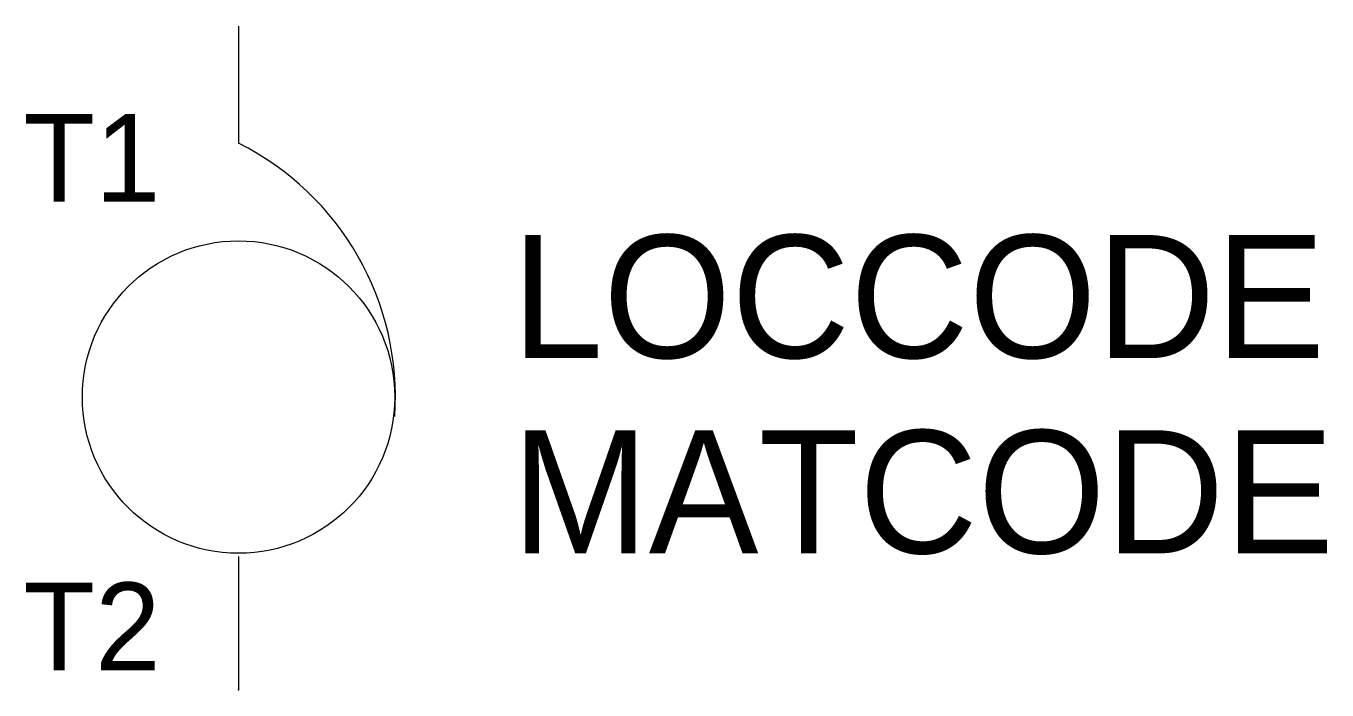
# Model space of a CAD drawing. Extents: x -5.4 to 27.9, y -7.5 to 9.5.
import ezdxf
from ezdxf.enums import TextEntityAlignment as Align

# ---------------------------------------------------------------- set-up
doc = ezdxf.new("R2010")
doc.units = 0
doc.layers.get('0').update_dxf_attribs({"linetype": 'CONTINUOUS'})
doc.layers.add('C', color=6, linetype='CONTINUOUS')
doc.layers.add('T2', color=1, linetype='CONTINUOUS')

msp = doc.modelspace()

# ---------------------------------------------------------------- linework, layer by layer
at = {"color": 0}
for p, q in [((0, 9.5), (0, 6.5)), ((0, -4.083), (0, -7.5))]:
    msp.add_line(p, q, dxfattribs=at)
at = {"color": 0, "linetype": 'CONTINUOUS'}
msp.add_circle((0, 0), 4, dxfattribs=at)
msp.add_arc((-3.25, 0), 7.267, 356.0548, 63.4349, dxfattribs=at)
at = {"layer": 'C', "color": 0, "linetype": 'CONTINUOUS'}
msp.add_point((0, -7.5), dxfattribs=at)

# ---------------------------------------------------------------- texts
at = {"color": 0, "linetype": 'CONTINUOUS'}
for tag, p in [('LOCCODE', (7, 1)), ('MATCODE', (7, -4))]:
    msp.add_attdef(tag, p, '', height=3.15, dxfattribs=at)
at = {"layer": 'T2', "color": 0, "linetype": 'CONTINUOUS'}
for tag, p in [('T1', (-2, 5)), ('T2', (-2, -7))]:
    msp.add_attdef(tag, text='', height=2.25, dxfattribs=at).set_placement(p, align=Align.RIGHT)

doc.saveas('drawing.dxf')
